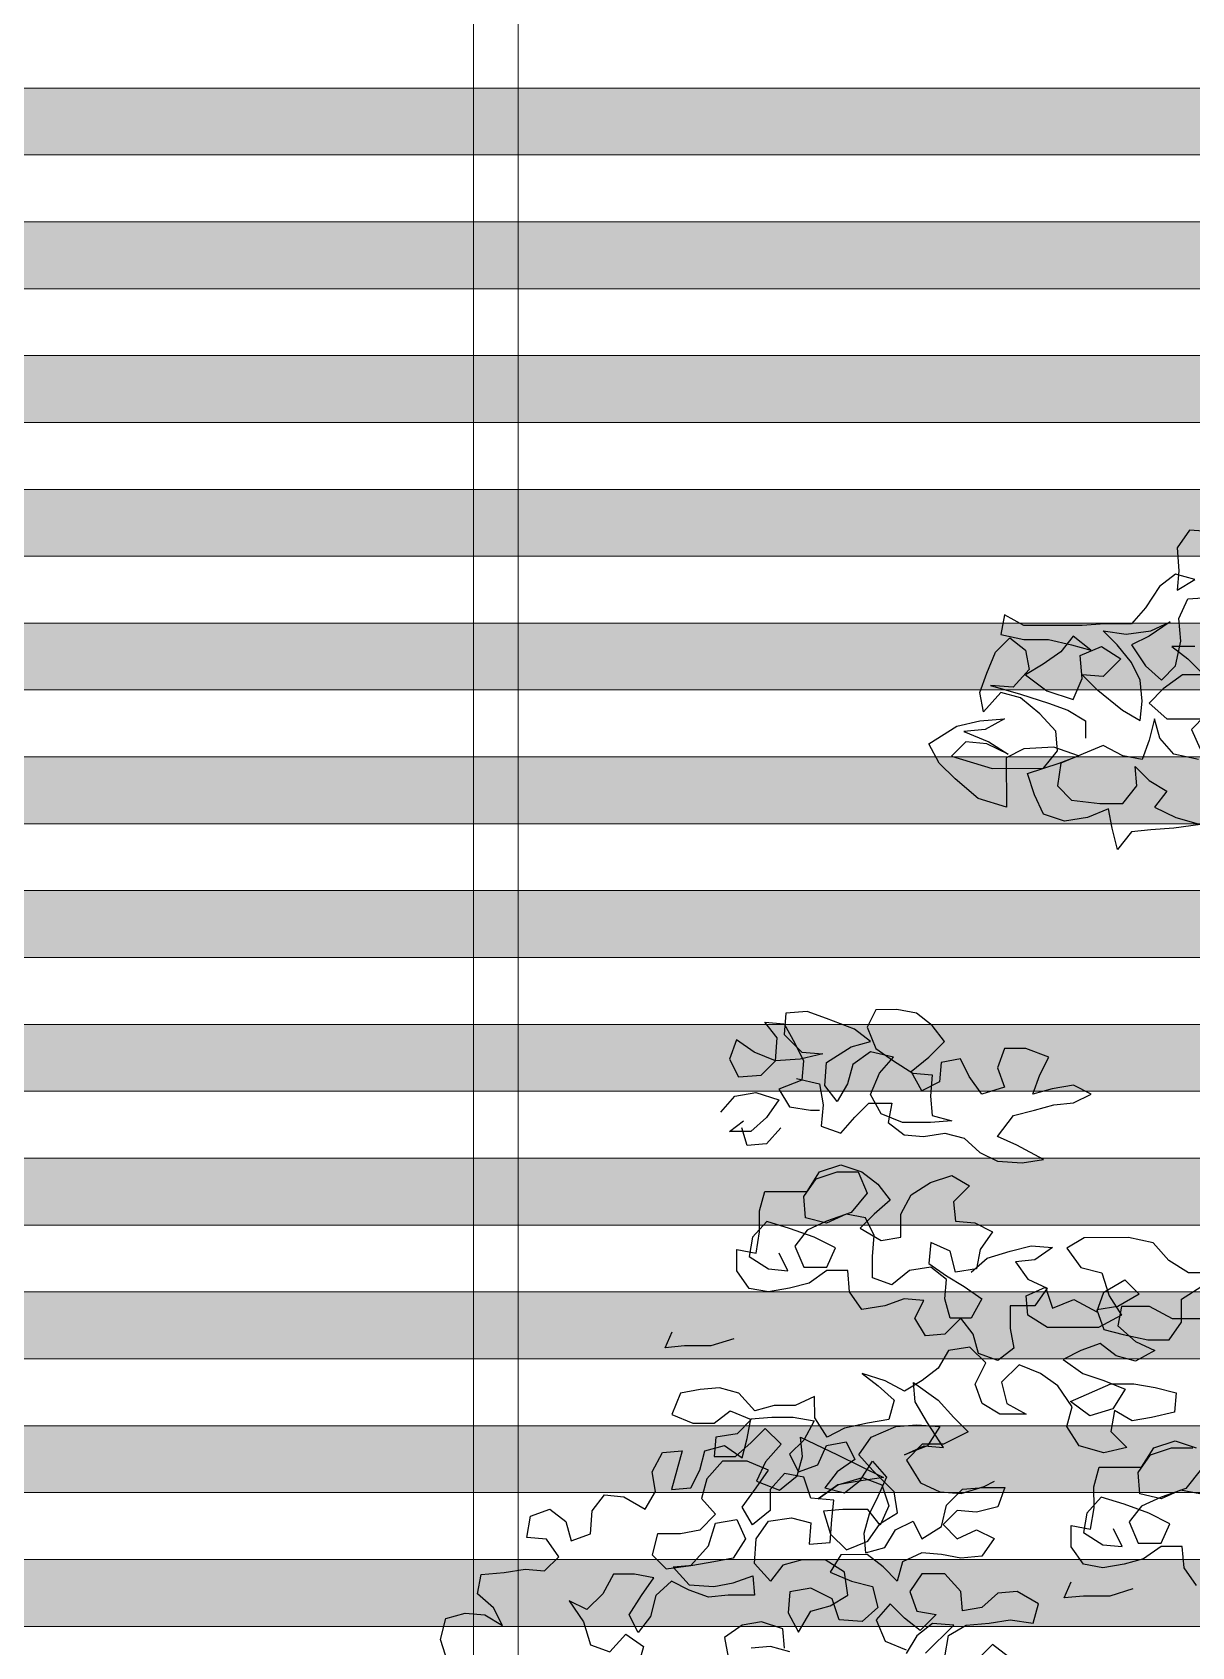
# Model space of a CAD drawing. Header units: millimetres. Extents: x 1564 to 2013, y 216 to 285.
# Drawn here: x 1692.207 to 1694.807, y 228.404 to 232.025 of the extents above; entities that cross this region are included whole.
import ezdxf

# ---------------------------------------------------------------- set-up
doc = ezdxf.new("R2010")
doc.units = ezdxf.units.MM
doc.header["$LTSCALE"] = 10
doc.layers.get('0').update_dxf_attribs({"color": 90})
doc.layers.add('cinza 03', color=252, linetype='Continuous', lineweight=13)
doc.layers.add('PN-01', color=90, linetype='Continuous', lineweight=13)
doc.layers.add('ÁRVORE PRESERVADA', color=252, linetype='Continuous')

# ---------------------------------------------------------------- blocks, each defined once
blk = doc.blocks.new('A$C338F7350')
for points in [[(2.3357, 12.6962), (2.2715, 12.7011), (2.2369, 12.6516), (2.2419, 12.5874), (2.237, 12.533), (2.2864, 12.5627), (2.2321, 12.5775), (2.1876, 12.5428), (2.1481, 12.4835), (2.1086, 12.439), (2.0345, 12.4389), (1.9702, 12.4339), (1.8071, 12.4338), (1.7527, 12.4634), (1.7429, 12.409), (1.8072, 12.3942), (1.8764, 12.3943), (1.9406, 12.3795), (1.995, 12.3647), (1.9455, 12.4042), (1.911, 12.3597), (1.8616, 12.3251), (1.8122, 12.2954), (1.8715, 12.2509), (1.9457, 12.2263), (1.9704, 12.2856), (1.9654, 12.3499), (2.0247, 12.3746), (2.0791, 12.3401), (2.0297, 12.2906), (1.9704, 12.2955), (2.0099, 12.256), (2.0841, 12.1968), (2.1336, 12.1672), (2.1385, 12.2215), (2.1335, 12.2808), (2.1087, 12.3302), (2.0691, 12.3796), (2.0296, 12.4191), (2.0938, 12.4093), (2.163, 12.4193), (2.2173, 12.444), (2.1581, 12.4044), (2.1087, 12.3797), (2.1483, 12.3204), (2.1928, 12.2809), (2.2323, 12.3205), (2.247, 12.3897), (2.242, 12.4539), (2.2667, 12.5083), (2.3359, 12.5133)], [(2.2866, 12.3749), (2.2224, 12.3748), (2.2669, 12.3403), (2.3114, 12.2958)], [(2.3163, 12.2958), (2.2521, 12.2958), (2.1977, 12.2562), (2.1582, 12.2166), (2.2077, 12.1722), (2.3066, 12.1723)], [(2.3164, 12.1822), (2.2769, 12.1426), (2.3017, 12.0882)], [(2.2968, 12.0586), (2.2276, 12.0733), (2.188, 12.1178), (2.1731, 12.1721), (2.1583, 12.1128), (2.1386, 12.0584), (2.0842, 12.0683), (2.0298, 12.0979), (1.9113, 12.0483), (1.9014, 11.9841), (1.941, 11.9446), (2.0201, 11.9348), (2.0844, 11.9348), (2.1239, 11.9843), (2.1189, 12.0386), (2.1584, 11.9991), (2.2079, 11.9695), (2.1733, 11.925), (2.2327, 11.8954), (2.3019, 11.8757), (2.2278, 11.8658), (2.1635, 11.8608), (2.1091, 11.8558), (2.0697, 11.8063), (2.0548, 11.8656), (2.0448, 11.92), (1.9856, 11.8952), (1.9213, 11.8852), (1.862, 11.905), (1.8372, 11.9593), (1.8174, 12.0186), (1.9063, 12.0483), (1.9607, 12.0682), (1.8915, 12.0928), (1.8074, 12.0878), (1.758, 12.063), (1.7582, 11.9246), (1.6791, 11.9493), (1.6148, 12.0036), (1.5702, 12.048), (1.5405, 12.1024), (1.6196, 12.1519), (1.6838, 12.1668), (1.753, 12.1718), (1.6987, 12.1421), (1.6394, 12.1371), (1.7086, 12.1075), (1.763, 12.0729), (1.7036, 12.1025), (1.6443, 12.1074), (1.6048, 12.0678), (1.7185, 12.0333), (1.8619, 12.0335), (1.9014, 12.0829), (1.8964, 12.1373), (1.8518, 12.1867), (1.7974, 12.2311), (1.743, 12.2459), (1.6937, 12.1915), (1.6837, 12.2458), (1.7035, 12.3002), (1.7281, 12.3595), (1.7676, 12.3991), (1.8121, 12.3646), (1.8221, 12.3102), (1.7776, 12.2607), (1.7134, 12.2656), (1.7974, 12.241), (1.8765, 12.2164), (1.9309, 12.1966), (1.9804, 12.167), (1.9804, 12.1176)], [(1.1701, 11.1639), (1.2343, 11.1492), (1.2443, 11.0899), (1.2394, 11.0306), (1.2938, 11.0108), (1.3333, 11.0554), (1.3728, 11.0949), (1.437, 11.095), (1.4272, 11.0406), (1.4717, 11.0061), (1.5261, 11.0012), (1.5854, 11.0111), (1.6398, 10.9963), (1.6843, 10.9568), (1.7337, 10.9322), (1.8029, 10.9273), (1.8622, 10.9372), (1.788, 10.9767), (1.7337, 11.0014), (1.7781, 11.0607), (1.8374, 11.0756), (1.8917, 11.0905), (1.9461, 11.0955), (1.9955, 11.1202), (1.9461, 11.1449), (1.8868, 11.1349), (1.8324, 11.1201), (1.8521, 11.1744), (1.8768, 11.2239), (1.8125, 11.2485), (1.7532, 11.2485), (1.7335, 11.1941), (1.7533, 11.1398), (1.6891, 11.1199), (1.6544, 11.1693), (1.6297, 11.2187), (1.5753, 11.2088), (1.5704, 11.1544), (1.521, 11.1297), (1.4913, 11.184), (1.5407, 11.2236), (1.5851, 11.2681), (1.5505, 11.3126), (1.506, 11.3471), (1.4516, 11.357), (1.3923, 11.3569), (1.3676, 11.3075), (1.3924, 11.2482), (1.4419, 11.2136), (1.4963, 11.1791), (1.5506, 11.1742), (1.5457, 11.1149), (1.5507, 11.0605), (1.6051, 11.0457), (1.5458, 11.0407), (1.4667, 11.0406), (1.4074, 11.0653), (1.3777, 11.1196), (1.4023, 11.179), (1.4418, 11.2235), (1.3776, 11.2383), (1.3282, 11.2036), (1.3134, 11.1492), (1.2838, 11.0998), (1.2492, 11.1442), (1.254, 11.2085), (1.3232, 11.253), (1.3776, 11.2679), (1.333, 11.3025), (1.2539, 11.3321), (1.1995, 11.3518), (1.1402, 11.3468), (1.1354, 11.2875), (1.1848, 11.2381), (1.2441, 11.2332), (1.1799, 11.2183), (1.1107, 11.2133), (1.0514, 11.238), (1.0019, 11.2725), (0.9822, 11.2181), (1.007, 11.1687), (1.0712, 11.1737), (1.1107, 11.2133), (1.1156, 11.2776), (1.081, 11.322), (1.1353, 11.3171), (1.165, 11.2628), (1.1898, 11.2134), (1.1849, 11.159), (1.1207, 11.1342), (1.1504, 11.0848), (1.2097, 11.075), (1.2344, 11.075)], [(0.9576, 11.0698), (0.9971, 11.1144), (1.0564, 11.1243), (1.1207, 11.1046), (1.0861, 11.0551), (1.0417, 11.0155), (0.9824, 11.0155), (1.0219, 11.0452)], [(1.1257, 11.0255), (1.0862, 10.981), (1.0318, 10.976), (1.017, 11.0254)], [(1.6599, 10.6207), (1.7043, 10.6603), (1.7685, 10.6801), (1.8278, 10.695), (1.8872, 10.6901), (1.8378, 10.6555), (1.7834, 10.6505), (1.818, 10.6011), (1.8724, 10.5764), (1.8379, 10.527), (1.7687, 10.5269), (1.7687, 10.4627), (1.7787, 10.4083), (1.7342, 10.3737), (1.6798, 10.3934), (1.665, 10.4477), (1.6303, 10.4922), (1.5859, 10.4477), (1.5315, 10.4427), (1.5018, 10.4921), (1.5265, 10.5415), (1.4721, 10.5464), (1.4178, 10.5266), (1.3535, 10.5166), (1.3189, 10.566), (1.3139, 10.6253), (1.2546, 10.6253), (1.2052, 10.5906), (1.1508, 10.5758), (1.0915, 10.5658), (1.0372, 10.5757), (1.0025, 10.6251), (1.0025, 10.6844), (1.0568, 10.6745), (1.0667, 10.7338), (1.0666, 10.7932), (1.0814, 10.8475), (1.2, 10.8476), (1.2346, 10.902), (1.2939, 10.9219), (1.3532, 10.9022), (1.3977, 10.8676), (1.4323, 10.8231), (1.3879, 10.7836), (1.3484, 10.744), (1.4077, 10.7094), (1.4621, 10.7194), (1.462, 10.7836), (1.4916, 10.838), (1.546, 10.8727), (1.6053, 10.8925), (1.6547, 10.8629), (1.6103, 10.8184), (1.6153, 10.764), (1.6696, 10.7591), (1.7191, 10.7344), (1.6845, 10.685), (1.6747, 10.6306), (1.6154, 10.6207), (1.6005, 10.68), (1.5461, 10.7046), (1.5412, 10.6453), (1.5907, 10.6108), (1.6401, 10.5812), (1.6896, 10.5466), (1.66, 10.4922), (1.6007, 10.4922), (1.5858, 10.5465), (1.5907, 10.6009), (1.5462, 10.6354), (1.4869, 10.6255), (1.4375, 10.5859), (1.3831, 10.6056), (1.383, 10.6649), (1.3879, 10.7243), (1.3632, 10.7737), (1.3088, 10.7835), (1.2545, 10.7587), (1.1951, 10.7735), (1.1901, 10.8328), (1.2247, 10.8823), (1.284, 10.9021), (1.3433, 10.9021), (1.3681, 10.8429), (1.3236, 10.7885), (1.2545, 10.7637), (1.2001, 10.7389), (1.1656, 10.6944), (1.1903, 10.6351), (1.2546, 10.6352), (1.2792, 10.6896), (1.2199, 10.7192), (1.1507, 10.7438), (1.0864, 10.7635), (1.0469, 10.719), (1.0371, 10.6646), (1.0915, 10.6301), (1.1458, 10.6252), (1.1211, 10.6746)], [(2.3277, 10.6192), (2.2684, 10.6192), (2.214, 10.6537), (2.1695, 10.7031), (2.1003, 10.7179), (1.9767, 10.7177), (1.9273, 10.688), (1.9669, 10.6337), (2.0262, 10.6189), (2.046, 10.5547), (2.0807, 10.5004), (2.0165, 10.4657), (1.8731, 10.4656), (1.8187, 10.5001), (1.8137, 10.5545), (1.8681, 10.5793), (1.8879, 10.52), (1.9472, 10.5447), (2.0115, 10.5102), (2.0312, 10.5646), (2.0905, 10.5992), (2.1301, 10.5597), (2.0708, 10.5251), (2.0115, 10.5151), (2.0313, 10.4608), (2.0857, 10.446), (2.1549, 10.4312), (2.2142, 10.4313), (2.2487, 10.4808), (2.2487, 10.545), (2.303, 10.5797)], [(2.3525, 10.4907), (2.224, 10.4906), (2.1597, 10.5252), (2.0807, 10.5251), (2.0708, 10.4707), (2.1203, 10.4263), (2.1747, 10.4016), (2.1203, 10.3719), (2.066, 10.3867), (2.0214, 10.4212), (1.9671, 10.4014), (1.9177, 10.3767), (1.9721, 10.3372), (2.0314, 10.3175), (2.0908, 10.2928), (2.0562, 10.2384), (1.992, 10.2186), (1.9376, 10.2581), (2.0512, 10.3076), (2.1155, 10.3076), (2.1748, 10.2978), (2.2341, 10.283), (2.2292, 10.2287), (2.165, 10.2138), (2.1106, 10.2039), (2.0612, 10.2335), (2.0513, 10.1741), (2.0958, 10.1297), (2.0316, 10.1148), (1.9624, 10.1345), (1.9278, 10.1889), (1.9425, 10.2432), (1.9029, 10.3025), (1.8535, 10.3371), (1.7941, 10.3617), (1.7448, 10.3123), (1.7596, 10.253), (1.814, 10.2233), (1.7399, 10.2233), (1.6905, 10.2529), (1.6706, 10.3072), (1.7002, 10.3666), (1.6557, 10.411), (1.5964, 10.4011), (1.5668, 10.3516), (1.5224, 10.317), (1.473, 10.2873), (1.4186, 10.3169), (1.3543, 10.3366), (1.3988, 10.302), (1.4433, 10.2625), (1.4285, 10.2082), (1.3692, 10.1982), (1.305, 10.1833), (1.2556, 10.1586), (1.221, 10.2129), (1.2209, 10.2722), (1.1666, 10.2475), (1.1072, 10.2474), (1.0529, 10.2325), (1.0084, 10.2819), (0.954, 10.2967), (0.8996, 10.2917), (0.8453, 10.2818), (0.8206, 10.2224), (0.8799, 10.1978), (0.9392, 10.1978), (0.9837, 10.2325), (1.043, 10.2078), (1.0035, 10.1682), (0.9442, 10.1583), (0.9393, 10.1039), (0.9986, 10.104), (1.0431, 10.1436), (1.0826, 10.1831), (1.1271, 10.1387), (1.0827, 10.0892), (1.058, 10.0348), (1.1223, 10.0102), (1.1717, 10.0498), (1.1865, 10.1042), (1.1815, 10.1585), (1.2853, 10.1092), (1.4139, 10.0451), (1.3447, 10.0351), (1.2854, 10.0252), (1.231, 9.9856), (1.2854, 10.0252), (1.3546, 10.045), (1.4089, 10.0253), (1.4288, 9.966), (1.4041, 9.9116), (1.3695, 9.956), (1.3003, 9.956), (1.2459, 9.951), (1.2657, 9.8868), (1.3103, 9.8423), (1.3695, 9.8671), (1.4041, 9.9165), (1.4535, 9.9462), (1.4436, 10.0055), (1.3842, 10.0648), (1.3446, 10.1092), (1.3792, 10.1587), (1.4483, 10.1884), (1.5076, 10.1934), (1.5719, 10.1885), (1.5373, 10.1341), (1.4731, 10.1094), (1.5275, 10.1341), (1.5818, 10.1292), (1.5373, 10.1984), (1.5026, 10.2577), (1.4976, 10.312), (1.5669, 10.2627), (1.6114, 10.2133), (1.651, 10.1738), (1.5818, 10.1391), (1.5225, 10.1391), (1.4781, 10.0945), (1.5177, 10.0303), (1.5721, 10.0057), (1.6314, 10.0008), (1.6956, 10.0206), (1.7253, 10.0355)], [(0.9945, 10.4343), (0.9303, 10.4144), (0.8561, 10.4144), (0.8018, 10.4094), (0.8215, 10.4539)], [(1.7641, 9.5429), (1.7196, 9.5775), (1.6801, 9.5379)], [(1.5318, 9.5526), (1.6108, 9.6317), (1.5515, 9.6366), (1.5071, 9.602), (1.4775, 9.5525)], [(1.5862, 9.5427), (1.596, 9.6021), (1.6454, 9.6318), (1.7097, 9.6368), (1.769, 9.6467), (1.8332, 9.6369), (1.848, 9.6912), (1.7887, 9.7258), (1.7343, 9.7208), (1.6899, 9.6812), (1.6355, 9.6713), (1.6305, 9.7256), (1.586, 9.775), (1.5217, 9.775), (1.4872, 9.7255), (1.507, 9.6712), (1.5614, 9.6613), (1.517, 9.6168), (1.4724, 9.6514), (1.4329, 9.6909), (1.3934, 9.6463), (1.4181, 9.5871), (1.4775, 9.5624)], [(1.1513, 9.5572), (1.0969, 9.5719), (1.0425, 9.5669)], [(1.1364, 9.567), (1.1314, 9.6214), (1.0721, 9.6411), (1.0177, 9.6312), (0.9684, 9.5965), (0.9783, 9.5422)], [(0.1925, 9.5266), (0.1726, 9.5909), (0.1874, 9.6502), (0.2418, 9.6651), (0.2961, 9.6602), (0.3456, 9.6306), (0.3208, 9.68), (0.2763, 9.7195), (0.2861, 9.7738), (0.3504, 9.7788), (0.4097, 9.7888), (0.4641, 9.7839), (0.5036, 9.8235), (0.4689, 9.8729), (0.4145, 9.8777), (0.4244, 9.9371), (0.4787, 9.9569), (0.5232, 9.9223), (0.5381, 9.868), (0.5925, 9.8878), (0.5973, 9.9521), (0.6319, 9.9966), (0.6863, 9.9917), (0.7456, 9.9571), (0.7752, 10.0066), (0.7653, 10.0609), (0.7949, 10.1153), (0.8493, 10.1203), (0.8197, 10.0116), (0.8741, 10.0166), (0.8987, 10.066), (0.9135, 10.1204), (0.9679, 10.1353), (1.0173, 10.1007), (1.0321, 10.1551), (1.0419, 10.2095), (1.1012, 10.2145), (1.1605, 10.2145), (1.2199, 10.2047), (1.1903, 10.1503), (1.1508, 10.1107), (1.1755, 10.0613), (1.2299, 10.0811), (1.2545, 10.1355), (1.3089, 10.1455), (1.3336, 10.0961), (1.2842, 10.0614), (1.2497, 10.0169), (1.3041, 10.0021), (1.3485, 10.0368), (1.3831, 10.0912), (1.4227, 10.0467), (1.398, 9.9923), (1.3733, 9.9429), (1.3585, 9.8885), (1.3635, 9.8341), (1.4179, 9.849), (1.4475, 9.8985), (1.4969, 9.9232), (1.5217, 9.8738), (1.576, 9.9085), (1.5908, 9.9678), (1.6352, 10.0123), (1.6945, 10.0173), (1.7538, 10.0174), (1.7341, 9.963), (1.6748, 9.9481), (1.6204, 9.953), (1.5809, 9.9134), (1.6205, 9.8739), (1.6749, 9.8987), (1.7243, 9.874), (1.6897, 9.8245), (1.6304, 9.8195), (1.5761, 9.8294), (1.5217, 9.8343), (1.4673, 9.8095), (1.4526, 9.7551), (1.413, 9.7946), (1.3685, 9.8292), (1.2943, 9.8291), (1.2647, 9.7797), (1.3241, 9.755), (1.3834, 9.7402), (1.3983, 9.6809), (1.3538, 9.6414), (1.2896, 9.6463), (1.2697, 9.7055), (1.2104, 9.7351), (1.1511, 9.7252), (1.1462, 9.6659), (1.1759, 9.6116), (1.2105, 9.6709), (1.2648, 9.6858), (1.3142, 9.7155), (1.3043, 9.7797), (1.2499, 9.8143), (1.1856, 9.8142), (1.1313, 9.7993), (1.0967, 9.7548), (1.0522, 9.8042), (1.0571, 9.8734), (1.0916, 9.9228), (1.1559, 9.9328), (1.2102, 9.918), (1.2054, 9.8587), (1.2647, 9.8637), (1.2695, 9.928), (1.2744, 9.9823), (1.2102, 9.9872), (1.1904, 10.0465), (1.136, 10.0563), (1.0965, 10.0118), (1.0965, 9.9525), (1.0471, 9.9129), (1.0174, 9.9623), (1.0569, 10.0167), (1.0915, 10.0662), (1.0322, 10.0908), (0.963, 10.0908), (0.9185, 10.0413), (0.9037, 9.9869), (0.9433, 9.9425), (0.8989, 9.898), (0.8445, 9.888), (0.7803, 9.888), (0.7655, 9.8286), (0.8051, 9.7891), (0.8743, 9.7991), (0.9236, 9.8535), (0.9433, 9.9178), (1.0026, 9.9277), (1.0274, 9.8734), (0.9929, 9.819), (0.9385, 9.809), (0.8792, 9.7991), (0.8248, 9.7941), (0.8694, 9.7447), (0.9386, 9.7398), (0.9929, 9.7498), (1.0473, 9.7696), (1.0523, 9.7152), (0.9781, 9.7152), (0.9238, 9.7102), (0.8694, 9.7299), (0.8199, 9.7546), (0.7755, 9.715), (0.7607, 9.6557), (0.7262, 9.6111), (0.7014, 9.6605), (0.736, 9.7149), (0.7705, 9.7644), (0.7161, 9.7742), (0.6568, 9.7742), (0.6272, 9.7198), (0.5828, 9.6753), (0.5333, 9.6999), (0.5729, 9.6407), (0.5927, 9.5764), (0.6471, 9.5567), (0.6916, 9.6062), (0.741, 9.5716), (0.7262, 9.5172)], [(2.2908, 9.7431), (2.2561, 9.7925), (2.2511, 9.8518), (2.1918, 9.8518), (2.1424, 9.8171), (2.0881, 9.8022), (2.0288, 9.7923), (1.9744, 9.8021), (1.9397, 9.8515), (1.9397, 9.9108), (1.9941, 9.901), (2.0039, 9.9603), (2.0038, 10.0196), (2.0186, 10.074), (2.1372, 10.0741), (2.1718, 10.1285), (2.2311, 10.1484), (2.2904, 10.1286)], [(2.3004, 10.0001), (2.246, 10.01), (2.1917, 9.9852), (2.1324, 10), (2.1274, 10.0593), (2.1619, 10.1087), (2.2212, 10.1286), (2.2805, 10.1286)], [(2.3053, 10.0693), (2.2609, 10.0149), (2.1917, 9.9902), (2.1373, 9.9654), (2.1028, 9.9209), (2.1275, 9.8616), (2.1918, 9.8617), (2.2165, 9.916), (2.1571, 9.9456), (2.0879, 9.9703), (2.0236, 9.99), (1.9841, 9.9455), (1.9743, 9.8911), (2.0287, 9.8566), (2.0831, 9.8517), (2.0583, 9.9011)], [(2.1128, 9.7331), (2.0486, 9.7132), (1.9745, 9.7132), (1.9201, 9.7082), (1.9398, 9.7527)]]:
    blk.add_lwpolyline(points)

msp = doc.modelspace()

# ---------------------------------------------------------------- hatches: boundary and pattern name
at = {"layer": 'cinza 03'}
for points in [[(1680.6302, 231.9), (1680.6302, 231.75), (1696.7552, 231.75), (1696.7552, 231.9)], [(1680.6302, 231.6), (1680.6302, 231.45), (1696.7552, 231.45), (1696.7552, 231.6)], [(1680.6302, 231.3), (1680.6302, 231.15), (1696.7552, 231.15), (1696.7552, 231.3)], [(1680.6302, 231), (1680.6302, 230.85), (1696.7552, 230.85), (1696.7552, 231)], [(1680.6302, 230.7), (1680.6302, 230.55), (1696.7552, 230.55), (1696.7552, 230.7)], [(1680.6302, 230.4), (1680.6302, 230.25), (1696.7552, 230.25), (1696.7552, 230.4)], [(1680.6302, 230.1), (1680.6302, 229.95), (1696.7552, 229.95), (1696.7552, 230.1)], [(1680.6302, 229.8), (1680.6302, 229.65), (1696.7552, 229.65), (1696.7552, 229.8)], [(1680.6302, 229.5), (1680.6302, 229.35), (1696.7552, 229.35), (1696.7552, 229.5)], [(1680.6302, 229.2), (1680.6302, 229.05), (1696.7552, 229.05), (1696.7552, 229.2)], [(1680.6302, 228.9), (1680.6302, 228.75), (1696.7552, 228.75), (1696.7552, 228.9)], [(1680.6302, 228.6), (1680.6302, 228.45), (1696.7552, 228.45), (1696.7552, 228.6)]]:
    msp.add_hatch(color=256, dxfattribs=at).paths.add_polyline_path(points)

# ---------------------------------------------------------------- linework, layer by layer
for p, q in [((1693.1968, 243.95), (1693.1968, 221.1)), ((1693.2968, 243.95), (1693.2968, 221.1))]:
    msp.add_line(p, q, dxfattribs=at)
at = {"layer": 'PN-01'}
for points in [[(1680.6302, 231.9), (1680.6302, 231.75), (1696.7552, 231.75), (1696.7552, 231.9)], [(1680.6302, 231.6), (1680.6302, 231.45), (1696.7552, 231.45), (1696.7552, 231.6)], [(1680.6302, 231.3), (1680.6302, 231.15), (1696.7552, 231.15), (1696.7552, 231.3)], [(1680.6302, 231), (1680.6302, 230.85), (1696.7552, 230.85), (1696.7552, 231)], [(1680.6302, 230.7), (1680.6302, 230.55), (1696.7552, 230.55), (1696.7552, 230.7)], [(1680.6302, 230.4), (1680.6302, 230.25), (1696.7552, 230.25), (1696.7552, 230.4)], [(1680.6302, 230.1), (1680.6302, 229.95), (1696.7552, 229.95), (1696.7552, 230.1)], [(1680.6302, 229.8), (1680.6302, 229.65), (1696.7552, 229.65), (1696.7552, 229.8)], [(1680.6302, 229.5), (1680.6302, 229.35), (1696.7552, 229.35), (1696.7552, 229.5)], [(1680.6302, 229.2), (1680.6302, 229.05), (1696.7552, 229.05), (1696.7552, 229.2)], [(1680.6302, 228.9), (1680.6302, 228.75), (1696.7552, 228.75), (1696.7552, 228.9)], [(1680.6302, 228.6), (1680.6302, 228.45), (1696.7552, 228.45), (1696.7552, 228.6)]]:
    msp.add_lwpolyline(points, close=True, dxfattribs=at)

# ---------------------------------------------------------------- block references
at = {"layer": 'ÁRVORE PRESERVADA', "xscale": 0.7999999999999545, "yscale": 0.8000000000001819, "zscale": 0.8}
msp.add_blockref('A$C338F7350', (1692.9848, 220.7475), dxfattribs=at)

doc.saveas('drawing.dxf')
